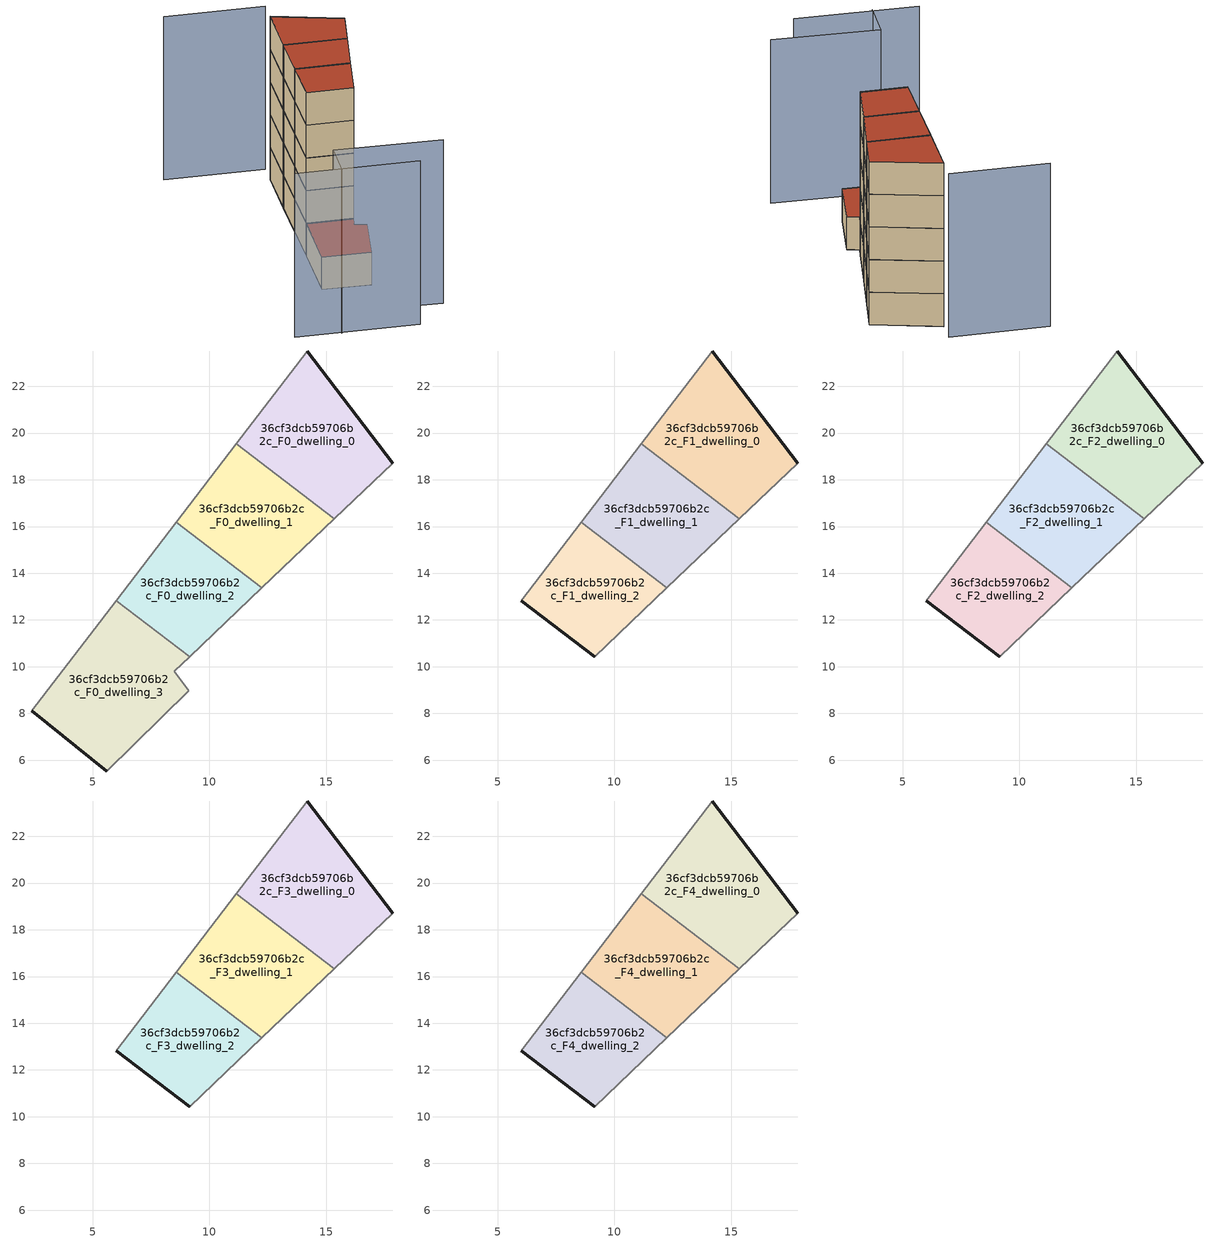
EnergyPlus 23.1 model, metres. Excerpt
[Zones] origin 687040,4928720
36cf3dcb59706b2c_F0_dwelling_0
 floor ground (EU_floor_Construction): 17.84,18.71 14.19,23.51 11.15,19.55 15.35,16.34 z0
 wall outside (EU_wall_Construction): 14.19,23.51 17.84,18.71 z0:3
 wall adiabatic (EU_wall_Construction): 11.15,19.55 14.19,23.51 / 17.84,18.71 15.35,16.34 z0:3
 wall to 36cf3dcb59706b2c_F0_dwelling_1 (EU_wall_Construction): 15.35,16.34 11.15,19.55 z0:3
36cf3dcb59706b2c_F0_dwelling_1
 floor ground (EU_floor_Construction): 15.35,16.34 11.15,19.55 8.57,16.18 12.24,13.38 z0
 wall adiabatic (EU_wall_Construction): 8.57,16.18 11.15,19.55 / 15.35,16.34 12.24,13.38 z0:3
 wall to 36cf3dcb59706b2c_F0_dwelling_2 (EU_wall_Construction): 12.24,13.38 8.57,16.19 z0:3
36cf3dcb59706b2c_F0_dwelling_2
 floor ground (EU_floor_Construction): 12.24,13.38 8.57,16.18 6.01,12.83 9.15,10.43 z0
 wall adiabatic (EU_wall_Construction): 6.01,12.83 8.57,16.18 / 12.24,13.38 9.15,10.43 z0:3
 wall to 36cf3dcb59706b2c_F0_dwelling_3 (EU_wall_Construction): 9.15,10.43 6.01,12.83 z0:3
36cf3dcb59706b2c_F0_dwelling_3
 floor ground (EU_floor_Construction): 9.11,8.96 8.48,9.79 9.15,10.43 6.01,12.83 2.4,8.12 5.6,5.54 z0
 wall outside (EU_wall_Construction): 5.6,5.54 2.4,8.12 z0:3
 wall adiabatic (EU_wall_Construction): 2.4,8.12 6.01,12.83 / 9.15,10.43 8.48,9.79 9.11,8.96 5.6,5.54 z0:3
 roof outside (EU_roof_Construction): 9.15,10.43 8.48,9.79 9.11,8.96 5.6,5.54 2.4,8.12 6.01,12.83 z3
36cf3dcb59706b2c_F1_dwelling_0
 floor to 36cf3dcb59706b2c_F0_dwelling_0 (EU_floor_Construction): 17.84,18.71 14.19,23.51 11.15,19.55 15.35,16.34 z3
 wall outside (EU_wall_Construction): 14.19,23.51 17.84,18.71 z3:6
 wall adiabatic (EU_wall_Construction): 11.15,19.55 14.19,23.51 / 17.84,18.71 15.35,16.34 z3:6
 wall to 36cf3dcb59706b2c_F1_dwelling_1 (EU_wall_Construction): 15.35,16.34 11.15,19.55 z3:6
36cf3dcb59706b2c_F1_dwelling_1
 floor to 36cf3dcb59706b2c_F0_dwelling_1 (EU_floor_Construction): 15.35,16.34 11.15,19.55 8.57,16.18 12.24,13.38 z3
 wall adiabatic (EU_wall_Construction): 8.57,16.18 11.15,19.55 / 15.35,16.34 12.24,13.38 z3:6
 wall to 36cf3dcb59706b2c_F1_dwelling_2 (EU_wall_Construction): 12.24,13.38 8.57,16.19 z3:6
36cf3dcb59706b2c_F1_dwelling_2
 floor to 36cf3dcb59706b2c_F0_dwelling_2 (EU_floor_Construction): 12.24,13.38 8.57,16.18 6.01,12.83 9.15,10.43 z3
 wall outside (EU_wall_Construction): 9.15,10.43 6.01,12.83 z3:6
 wall adiabatic (EU_wall_Construction): 6.01,12.83 8.57,16.18 / 12.24,13.38 9.15,10.43 z3:6
36cf3dcb59706b2c_F2_dwelling_0
 floor to 36cf3dcb59706b2c_F1_dwelling_0 (EU_floor_Construction): 17.84,18.71 14.19,23.51 11.15,19.55 15.35,16.34 z6
 wall outside (EU_wall_Construction): 14.19,23.51 17.84,18.71 z6:9
 wall adiabatic (EU_wall_Construction): 11.15,19.55 14.19,23.51 / 17.84,18.71 15.35,16.34 z6:9
 wall to 36cf3dcb59706b2c_F2_dwelling_1 (EU_wall_Construction): 15.35,16.34 11.15,19.55 z6:9
36cf3dcb59706b2c_F2_dwelling_1
 floor to 36cf3dcb59706b2c_F1_dwelling_1 (EU_floor_Construction): 15.35,16.34 11.15,19.55 8.57,16.18 12.24,13.38 z6
 wall adiabatic (EU_wall_Construction): 8.57,16.18 11.15,19.55 / 15.35,16.34 12.24,13.38 z6:9
 wall to 36cf3dcb59706b2c_F2_dwelling_2 (EU_wall_Construction): 12.24,13.38 8.57,16.19 z6:9
36cf3dcb59706b2c_F2_dwelling_2
 floor to 36cf3dcb59706b2c_F1_dwelling_2 (EU_floor_Construction): 12.24,13.38 8.57,16.18 6.01,12.83 9.15,10.43 z6
 wall outside (EU_wall_Construction): 9.15,10.43 6.01,12.83 z6:9
 wall adiabatic (EU_wall_Construction): 6.01,12.83 8.57,16.18 / 12.24,13.38 9.15,10.43 z6:9
36cf3dcb59706b2c_F3_dwelling_0
 floor to 36cf3dcb59706b2c_F2_dwelling_0 (EU_floor_Construction): 17.84,18.71 14.19,23.51 11.15,19.55 15.35,16.34 z9
 wall outside (EU_wall_Construction): 14.19,23.51 17.84,18.71 z9:12
 wall adiabatic (EU_wall_Construction): 11.15,19.55 14.19,23.51 / 17.84,18.71 15.35,16.34 z9:12
 wall to 36cf3dcb59706b2c_F3_dwelling_1 (EU_wall_Construction): 15.35,16.34 11.15,19.55 z9:12
36cf3dcb59706b2c_F3_dwelling_1
 floor to 36cf3dcb59706b2c_F2_dwelling_1 (EU_floor_Construction): 15.35,16.34 11.15,19.55 8.57,16.18 12.24,13.38 z9
 wall adiabatic (EU_wall_Construction): 8.57,16.18 11.15,19.55 / 15.35,16.34 12.24,13.38 z9:12
 wall to 36cf3dcb59706b2c_F3_dwelling_2 (EU_wall_Construction): 12.24,13.38 8.57,16.19 z9:12
36cf3dcb59706b2c_F3_dwelling_2
 floor to 36cf3dcb59706b2c_F2_dwelling_2 (EU_floor_Construction): 12.24,13.38 8.57,16.18 6.01,12.83 9.15,10.43 z9
 wall outside (EU_wall_Construction): 9.15,10.43 6.01,12.83 z9:12
 wall adiabatic (EU_wall_Construction): 6.01,12.83 8.57,16.18 / 12.24,13.38 9.15,10.43 z9:12
36cf3dcb59706b2c_F4_dwelling_0
 floor to 36cf3dcb59706b2c_F3_dwelling_0 (EU_floor_Construction): 17.84,18.71 14.19,23.51 11.15,19.55 15.35,16.34 z12
 wall outside (EU_wall_Construction): 14.19,23.51 17.84,18.71 z12:15
 wall adiabatic (EU_wall_Construction): 11.15,19.55 14.19,23.51 / 17.84,18.71 15.35,16.34 z12:15
 wall to 36cf3dcb59706b2c_F4_dwelling_1 (EU_wall_Construction): 15.35,16.34 11.15,19.55 z12:15
 roof outside (EU_roof_Construction): 14.19,23.51 17.84,18.71 15.35,16.34 11.15,19.55 z15
36cf3dcb59706b2c_F4_dwelling_1
 floor to 36cf3dcb59706b2c_F3_dwelling_1 (EU_floor_Construction): 15.35,16.34 11.15,19.55 8.57,16.18 12.24,13.38 z12
 wall adiabatic (EU_wall_Construction): 8.57,16.18 11.15,19.55 / 15.35,16.34 12.24,13.38 z12:15
 wall to 36cf3dcb59706b2c_F4_dwelling_2 (EU_wall_Construction): 12.24,13.38 8.57,16.19 z12:15
 roof outside (EU_roof_Construction): 15.35,16.34 12.24,13.38 8.57,16.18 11.15,19.55 z15
36cf3dcb59706b2c_F4_dwelling_2
 floor to 36cf3dcb59706b2c_F3_dwelling_2 (EU_floor_Construction): 12.24,13.38 8.57,16.18 6.01,12.83 9.15,10.43 z12
 wall outside (EU_wall_Construction): 9.15,10.43 6.01,12.83 z12:15
 wall adiabatic (EU_wall_Construction): 6.01,12.83 8.57,16.18 / 12.24,13.38 9.15,10.43 z12:15
 roof outside (EU_roof_Construction): 12.24,13.38 9.15,10.43 6.01,12.83 8.57,16.18 z15
shading: -5.26,4.57 2.98,-1.78 / -2.31,2.07 -0.12,4.79 / -0.12,4.79 6.97,-0.91 / 8.6,30.1 15.3,24.97 z0:15
[Building]
EU S2 Campaign: North Axis=0; Terrain=City; Solar Distribution=FullExterior
[Site:Location]
Bologna: Latitude=44.5; Longitude=11.25; Time Zone=1; Elevation=37
[SizingPeriod:WeatherFileDays]
AnnualSizingPeriod: Begin Month=1; Begin Day of Month=1; End Month=12; End Day of Month=31; Day of Week for Start Day=Monday; Use Weather File Daylight Saving Period=No; Use Weather File Rain and Snow Indicators=No
[MATERIAL]
EU_InternalMass_Material: Roughness=MediumRough; Thickness=0.1; Conductivity=1; Density=1800; Specific Heat=900; Thermal Absorptance=0.9; Solar Absorptance=0.7; Visible Absorptance=0.7
[MATERIAL:NOMASS] Roughness=MediumRough; Thermal Absorptance=0.9; Solar Absorptance=0.7; Visible Absorptance=0.7
Name | Thermal Resistance
EU_wall_NoMass | 0.905828
EU_roof_NoMass | 0.37593
EU_floor_NoMass | 0.67114
[CONSTRUCTION]
EU_wall_Construction: EU_wall_NoMass
EU_roof_Construction: EU_roof_NoMass
EU_floor_Construction: EU_floor_NoMass
EU_InternalMass_Construction: EU_InternalMass_Material
[ZONE] Type=1; Multiplier=1; Ceiling Height=autocalculate; Floor Area=autocalculate; Part of Total Floor Area=Yes
Name | Volume
36cf3dcb59706b2c_F0_dwelling_0 | 70.5498
36cf3dcb59706b2c_F1_dwelling_0; 36cf3dcb59706b2c_F2_dwelling_0; 36cf3dcb59706b2c_F3_dwelling_0; 36cf3dcb59706b2c_F4_dwelling_0 | 70.5505
36cf3dcb59706b2c_F0_dwelling_1 | 63.0725
36cf3dcb59706b2c_F1_dwelling_1; 36cf3dcb59706b2c_F2_dwelling_1; 36cf3dcb59706b2c_F3_dwelling_1; 36cf3dcb59706b2c_F4_dwelling_1 | 63.0732
36cf3dcb59706b2c_F0_dwelling_2 | 54.3289
36cf3dcb59706b2c_F1_dwelling_2; 36cf3dcb59706b2c_F2_dwelling_2; 36cf3dcb59706b2c_F3_dwelling_2; 36cf3dcb59706b2c_F4_dwelling_2 | 54.3296
36cf3dcb59706b2c_F0_dwelling_3 | 78.6262
[INTERNALMASS] Construction=EU_InternalMass_Construction
Name | Zone or ZoneList | Surface Area
36cf3dcb59706b2c_F0_dwelling_0_EU_InternalMass | 36cf3dcb59706b2c_F0_dwelling_0 | 23.517
36cf3dcb59706b2c_F0_dwelling_1_EU_InternalMass | 36cf3dcb59706b2c_F0_dwelling_1 | 21.0243
36cf3dcb59706b2c_F0_dwelling_2_EU_InternalMass | 36cf3dcb59706b2c_F0_dwelling_2 | 18.1096
36cf3dcb59706b2c_F0_dwelling_3_EU_InternalMass | 36cf3dcb59706b2c_F0_dwelling_3 | 26.2086
36cf3dcb59706b2c_F1_dwelling_0_EU_InternalMass | 36cf3dcb59706b2c_F1_dwelling_0 | 21.9723
36cf3dcb59706b2c_F1_dwelling_1_EU_InternalMass | 36cf3dcb59706b2c_F1_dwelling_1 | 22.9045
36cf3dcb59706b2c_F1_dwelling_2_EU_InternalMass | 36cf3dcb59706b2c_F1_dwelling_2 | 43.9828
36cf3dcb59706b2c_F2_dwelling_0_EU_InternalMass | 36cf3dcb59706b2c_F2_dwelling_0 | 21.9723
36cf3dcb59706b2c_F2_dwelling_1_EU_InternalMass | 36cf3dcb59706b2c_F2_dwelling_1 | 22.9045
36cf3dcb59706b2c_F2_dwelling_2_EU_InternalMass | 36cf3dcb59706b2c_F2_dwelling_2 | 43.9828
36cf3dcb59706b2c_F3_dwelling_0_EU_InternalMass | 36cf3dcb59706b2c_F3_dwelling_0 | 21.9723
36cf3dcb59706b2c_F3_dwelling_1_EU_InternalMass | 36cf3dcb59706b2c_F3_dwelling_1 | 22.9045
36cf3dcb59706b2c_F3_dwelling_2_EU_InternalMass | 36cf3dcb59706b2c_F3_dwelling_2 | 43.9828
36cf3dcb59706b2c_F4_dwelling_0_EU_InternalMass | 36cf3dcb59706b2c_F4_dwelling_0 | 21.9723
36cf3dcb59706b2c_F4_dwelling_1_EU_InternalMass | 36cf3dcb59706b2c_F4_dwelling_1 | 22.9045
36cf3dcb59706b2c_F4_dwelling_2_EU_InternalMass | 36cf3dcb59706b2c_F4_dwelling_2 | 43.9828
[OTHEREQUIPMENT] Fuel Type=Electricity; Design Level Calculation Method=Watts/Area; Power per Zone Floor Area=1; Fraction Latent=0; Fraction Radiant=0; Fraction Lost=0; Carbon Dioxide Generation Rate=0; EndUse Subcategory=EU_Step8_InternalGains
Name | Zone or ZoneList or Space or SpaceList | Schedule
EU_Step8_InternalGain_36cf3dcb59706b2c_F0_dwelling_0_f000 | 36cf3dcb59706b2c_F0_dwelling_0 | EU_Step8_GainSchedule_36cf3dcb59706b2c_F0_dwelling_0_f000
EU_Step8_InternalGain_36cf3dcb59706b2c_F0_dwelling_1_f000 | 36cf3dcb59706b2c_F0_dwelling_1 | EU_Step8_GainSchedule_36cf3dcb59706b2c_F0_dwelling_1_f000
EU_Step8_InternalGain_36cf3dcb59706b2c_F0_dwelling_2_f000 | 36cf3dcb59706b2c_F0_dwelling_2 | EU_Step8_GainSchedule_36cf3dcb59706b2c_F0_dwelling_2_f000
EU_Step8_InternalGain_36cf3dcb59706b2c_F0_dwelling_3_f000 | 36cf3dcb59706b2c_F0_dwelling_3 | EU_Step8_GainSchedule_36cf3dcb59706b2c_F0_dwelling_3_f000
EU_Step8_InternalGain_36cf3dcb59706b2c_F1_dwelling_0_f000 | 36cf3dcb59706b2c_F1_dwelling_0 | EU_Step8_GainSchedule_36cf3dcb59706b2c_F1_dwelling_0_f000
EU_Step8_InternalGain_36cf3dcb59706b2c_F1_dwelling_1_f000 | 36cf3dcb59706b2c_F1_dwelling_1 | EU_Step8_GainSchedule_36cf3dcb59706b2c_F1_dwelling_1_f000
EU_Step8_InternalGain_36cf3dcb59706b2c_F1_dwelling_2_f000 | 36cf3dcb59706b2c_F1_dwelling_2 | EU_Step8_GainSchedule_36cf3dcb59706b2c_F1_dwelling_2_f000
EU_Step8_InternalGain_36cf3dcb59706b2c_F2_dwelling_0_f000 | 36cf3dcb59706b2c_F2_dwelling_0 | EU_Step8_GainSchedule_36cf3dcb59706b2c_F2_dwelling_0_f000
EU_Step8_InternalGain_36cf3dcb59706b2c_F2_dwelling_1_f000 | 36cf3dcb59706b2c_F2_dwelling_1 | EU_Step8_GainSchedule_36cf3dcb59706b2c_F2_dwelling_1_f000
EU_Step8_InternalGain_36cf3dcb59706b2c_F2_dwelling_2_f000 | 36cf3dcb59706b2c_F2_dwelling_2 | EU_Step8_GainSchedule_36cf3dcb59706b2c_F2_dwelling_2_f000
EU_Step8_InternalGain_36cf3dcb59706b2c_F3_dwelling_0_f000 | 36cf3dcb59706b2c_F3_dwelling_0 | EU_Step8_GainSchedule_36cf3dcb59706b2c_F3_dwelling_0_f000
EU_Step8_InternalGain_36cf3dcb59706b2c_F3_dwelling_1_f000 | 36cf3dcb59706b2c_F3_dwelling_1 | EU_Step8_GainSchedule_36cf3dcb59706b2c_F3_dwelling_1_f000
EU_Step8_InternalGain_36cf3dcb59706b2c_F3_dwelling_2_f000 | 36cf3dcb59706b2c_F3_dwelling_2 | EU_Step8_GainSchedule_36cf3dcb59706b2c_F3_dwelling_2_f000
EU_Step8_InternalGain_36cf3dcb59706b2c_F4_dwelling_0_f000 | 36cf3dcb59706b2c_F4_dwelling_0 | EU_Step8_GainSchedule_36cf3dcb59706b2c_F4_dwelling_0_f000
EU_Step8_InternalGain_36cf3dcb59706b2c_F4_dwelling_1_f000 | 36cf3dcb59706b2c_F4_dwelling_1 | EU_Step8_GainSchedule_36cf3dcb59706b2c_F4_dwelling_1_f000
EU_Step8_InternalGain_36cf3dcb59706b2c_F4_dwelling_2_f000 | 36cf3dcb59706b2c_F4_dwelling_2 | EU_Step8_GainSchedule_36cf3dcb59706b2c_F4_dwelling_2_f000
[ZONEVENTILATION:DESIGNFLOWRATE] Schedule=EU_AlwaysOn; Design Flow Rate Calculation Method=AirChanges/Hour; Air Changes per Hour=0.73129; Ventilation Type=Natural; Fan Pressure Rise=0; Fan Total Efficiency=1; Constant Term Coefficient=1; Temperature Term Coefficient=0; Velocity Term Coefficient=0; Velocity Squared Term Coefficient=0; Minimum Indoor Temperature=-100; Maximum Indoor Temperature=100; Delta Temperature=-100; Minimum Outdoor Temperature=-100; Maximum Outdoor Temperature=100; Maximum Wind Speed=40
Name | Zone or ZoneList or Space or SpaceList
EU_ConstantAir_36cf3dcb59706b2c_F0_dwelling_0 | 36cf3dcb59706b2c_F0_dwelling_0
EU_ConstantAir_36cf3dcb59706b2c_F0_dwelling_1 | 36cf3dcb59706b2c_F0_dwelling_1
EU_ConstantAir_36cf3dcb59706b2c_F0_dwelling_2 | 36cf3dcb59706b2c_F0_dwelling_2
EU_ConstantAir_36cf3dcb59706b2c_F0_dwelling_3 | 36cf3dcb59706b2c_F0_dwelling_3
EU_ConstantAir_36cf3dcb59706b2c_F1_dwelling_0 | 36cf3dcb59706b2c_F1_dwelling_0
EU_ConstantAir_36cf3dcb59706b2c_F1_dwelling_1 | 36cf3dcb59706b2c_F1_dwelling_1
EU_ConstantAir_36cf3dcb59706b2c_F1_dwelling_2 | 36cf3dcb59706b2c_F1_dwelling_2
EU_ConstantAir_36cf3dcb59706b2c_F2_dwelling_0 | 36cf3dcb59706b2c_F2_dwelling_0
EU_ConstantAir_36cf3dcb59706b2c_F2_dwelling_1 | 36cf3dcb59706b2c_F2_dwelling_1
EU_ConstantAir_36cf3dcb59706b2c_F2_dwelling_2 | 36cf3dcb59706b2c_F2_dwelling_2
EU_ConstantAir_36cf3dcb59706b2c_F3_dwelling_0 | 36cf3dcb59706b2c_F3_dwelling_0
EU_ConstantAir_36cf3dcb59706b2c_F3_dwelling_1 | 36cf3dcb59706b2c_F3_dwelling_1
EU_ConstantAir_36cf3dcb59706b2c_F3_dwelling_2 | 36cf3dcb59706b2c_F3_dwelling_2
EU_ConstantAir_36cf3dcb59706b2c_F4_dwelling_0 | 36cf3dcb59706b2c_F4_dwelling_0
EU_ConstantAir_36cf3dcb59706b2c_F4_dwelling_1 | 36cf3dcb59706b2c_F4_dwelling_1
EU_ConstantAir_36cf3dcb59706b2c_F4_dwelling_2 | 36cf3dcb59706b2c_F4_dwelling_2
[HVACTEMPLATE:THERMOSTAT] Constant Heating Setpoint=20; Constant Cooling Setpoint=50
EU_HeatOnly_36cf3dcb59706b2c_F0_dwelling_0; EU_HeatOnly_36cf3dcb59706b2c_F0_dwelling_1; EU_HeatOnly_36cf3dcb59706b2c_F0_dwelling_2; EU_HeatOnly_36cf3dcb59706b2c_F0_dwelling_3; EU_HeatOnly_36cf3dcb59706b2c_F1_dwelling_0; EU_HeatOnly_36cf3dcb59706b2c_F1_dwelling_1; EU_HeatOnly_36cf3dcb59706b2c_F1_dwelling_2; EU_HeatOnly_36cf3dcb59706b2c_F2_dwelling_0; EU_HeatOnly_36cf3dcb59706b2c_F2_dwelling_1; EU_HeatOnly_36cf3dcb59706b2c_F2_dwelling_2; EU_HeatOnly_36cf3dcb59706b2c_F3_dwelling_0; EU_HeatOnly_36cf3dcb59706b2c_F3_dwelling_1; EU_HeatOnly_36cf3dcb59706b2c_F3_dwelling_2; EU_HeatOnly_36cf3dcb59706b2c_F4_dwelling_0; EU_HeatOnly_36cf3dcb59706b2c_F4_dwelling_1; EU_HeatOnly_36cf3dcb59706b2c_F4_dwelling_2
[HVACTEMPLATE:ZONE:IDEALLOADSAIRSYSTEM] System Availability Schedule=EU_AlwaysOn; Maximum Heating Supply Air Temperature=50; Minimum Cooling Supply Air Temperature=13; Maximum Heating Supply Air Humidity Ratio=0.0156; Minimum Cooling Supply Air Humidity Ratio=0.0077; Heating Limit=NoLimit; Cooling Limit=NoLimit; Heating Availability Schedule=EU_AlwaysOn; Cooling Availability Schedule=EU_CoolingOff; Dehumidification Control Type=ConstantSensibleHeatRatio; Cooling Sensible Heat Ratio=0.7; Dehumidification Setpoint=60; Humidification Control Type=None; Humidification Setpoint=30; Outdoor Air Method=None; Outdoor Air Flow Rate per Person=0.00944; Outdoor Air Flow Rate per Zone Floor Area=0; Outdoor Air Flow Rate per Zone=0; Demand Controlled Ventilation Type=None; Outdoor Air Economizer Type=NoEconomizer; Heat Recovery Type=None; Sensible Heat Recovery Effectiveness=0.7; Latent Heat Recovery Effectiveness=0.65
Name | Template Thermostat
36cf3dcb59706b2c_F0_dwelling_0 | EU_HeatOnly_36cf3dcb59706b2c_F0_dwelling_0
36cf3dcb59706b2c_F0_dwelling_1 | EU_HeatOnly_36cf3dcb59706b2c_F0_dwelling_1
36cf3dcb59706b2c_F0_dwelling_2 | EU_HeatOnly_36cf3dcb59706b2c_F0_dwelling_2
36cf3dcb59706b2c_F0_dwelling_3 | EU_HeatOnly_36cf3dcb59706b2c_F0_dwelling_3
36cf3dcb59706b2c_F1_dwelling_0 | EU_HeatOnly_36cf3dcb59706b2c_F1_dwelling_0
36cf3dcb59706b2c_F1_dwelling_1 | EU_HeatOnly_36cf3dcb59706b2c_F1_dwelling_1
36cf3dcb59706b2c_F1_dwelling_2 | EU_HeatOnly_36cf3dcb59706b2c_F1_dwelling_2
36cf3dcb59706b2c_F2_dwelling_0 | EU_HeatOnly_36cf3dcb59706b2c_F2_dwelling_0
36cf3dcb59706b2c_F2_dwelling_1 | EU_HeatOnly_36cf3dcb59706b2c_F2_dwelling_1
36cf3dcb59706b2c_F2_dwelling_2 | EU_HeatOnly_36cf3dcb59706b2c_F2_dwelling_2
36cf3dcb59706b2c_F3_dwelling_0 | EU_HeatOnly_36cf3dcb59706b2c_F3_dwelling_0
36cf3dcb59706b2c_F3_dwelling_1 | EU_HeatOnly_36cf3dcb59706b2c_F3_dwelling_1
36cf3dcb59706b2c_F3_dwelling_2 | EU_HeatOnly_36cf3dcb59706b2c_F3_dwelling_2
36cf3dcb59706b2c_F4_dwelling_0 | EU_HeatOnly_36cf3dcb59706b2c_F4_dwelling_0
36cf3dcb59706b2c_F4_dwelling_1 | EU_HeatOnly_36cf3dcb59706b2c_F4_dwelling_1
36cf3dcb59706b2c_F4_dwelling_2 | EU_HeatOnly_36cf3dcb59706b2c_F4_dwelling_2
[SIZING:ZONE] Zone Cooling Design Supply Air Temperature Input Method=SupplyAirTemperature; Zone Cooling Design Supply Air Temperature=13; Zone Heating Design Supply Air Temperature Input Method=SupplyAirTemperature; Zone Heating Design Supply Air Temperature=50; Zone Cooling Design Supply Air Humidity Ratio=0.008; Zone Heating Design Supply Air Humidity Ratio=0.008; Cooling Design Air Flow Method=DesignDay; Cooling Design Air Flow Rate=0; Cooling Minimum Air Flow per Zone Floor Area=0.000762; Cooling Minimum Air Flow=0; Cooling Minimum Air Flow Fraction=0.2; Heating Design Air Flow Method=DesignDay; Heating Design Air Flow Rate=0; Heating Maximum Air Flow per Zone Floor Area=0.002032; Heating Maximum Air Flow=0.141576; Heating Maximum Air Flow Fraction=0.3; Account for Dedicated Outdoor Air System=No; Dedicated Outdoor Air System Control Strategy=NeutralSupplyAir; Dedicated Outdoor Air Low Setpoint Temperature for Design=autosize; Dedicated Outdoor Air High Setpoint Temperature for Design=autosize; Zone Load Sizing Method=Sensible Load Only No Latent Load; Zone Latent Cooling Design Supply Air Humidity Ratio Input Method=HumidityRatioDifference; Zone Cooling Design Supply Air Humidity Ratio Difference=0.005; Zone Latent Heating Design Supply Air Humidity Ratio Input Method=HumidityRatioDifference; Zone Humidification Design Supply Air Humidity Ratio Difference=0.005
36cf3dcb59706b2c_F0_dwelling_0; 36cf3dcb59706b2c_F0_dwelling_1; 36cf3dcb59706b2c_F0_dwelling_2; 36cf3dcb59706b2c_F0_dwelling_3; 36cf3dcb59706b2c_F1_dwelling_0; 36cf3dcb59706b2c_F1_dwelling_1; 36cf3dcb59706b2c_F1_dwelling_2; 36cf3dcb59706b2c_F2_dwelling_0; 36cf3dcb59706b2c_F2_dwelling_1; 36cf3dcb59706b2c_F2_dwelling_2; 36cf3dcb59706b2c_F3_dwelling_0; 36cf3dcb59706b2c_F3_dwelling_1; 36cf3dcb59706b2c_F3_dwelling_2; 36cf3dcb59706b2c_F4_dwelling_0; 36cf3dcb59706b2c_F4_dwelling_1; 36cf3dcb59706b2c_F4_dwelling_2
[SCHEDULE:CONSTANT]
Name | Hourly Value
EU_AlwaysOn | 1
EU_CoolingOff | 0
[SCHEDULE:FILE] Column Number=1; Rows to Skip at Top=0; Number of Hours of Data=8760; Column Separator=Comma; Interpolate to Timestep=No; Minutes per Item=60; Adjust Schedule for Daylight Savings=Yes
Name | File
EU_Step8_GainSchedule_36cf3dcb59706b2c_F0_dwelling_0_f000 | ../../schedules/36cf3dcb59706b2c/36cf3dcb59706b2c_F0_dwelling_0_f000_gain.csv
EU_Step8_GainSchedule_36cf3dcb59706b2c_F0_dwelling_1_f000 | ../../schedules/36cf3dcb59706b2c/36cf3dcb59706b2c_F0_dwelling_1_f000_gain.csv
EU_Step8_GainSchedule_36cf3dcb59706b2c_F0_dwelling_2_f000 | ../../schedules/36cf3dcb59706b2c/36cf3dcb59706b2c_F0_dwelling_2_f000_gain.csv
EU_Step8_GainSchedule_36cf3dcb59706b2c_F0_dwelling_3_f000 | ../../schedules/36cf3dcb59706b2c/36cf3dcb59706b2c_F0_dwelling_3_f000_gain.csv
EU_Step8_GainSchedule_36cf3dcb59706b2c_F1_dwelling_0_f000 | ../../schedules/36cf3dcb59706b2c/36cf3dcb59706b2c_F1_dwelling_0_f000_gain.csv
EU_Step8_GainSchedule_36cf3dcb59706b2c_F1_dwelling_1_f000 | ../../schedules/36cf3dcb59706b2c/36cf3dcb59706b2c_F1_dwelling_1_f000_gain.csv
EU_Step8_GainSchedule_36cf3dcb59706b2c_F1_dwelling_2_f000 | ../../schedules/36cf3dcb59706b2c/36cf3dcb59706b2c_F1_dwelling_2_f000_gain.csv
EU_Step8_GainSchedule_36cf3dcb59706b2c_F2_dwelling_0_f000 | ../../schedules/36cf3dcb59706b2c/36cf3dcb59706b2c_F2_dwelling_0_f000_gain.csv
EU_Step8_GainSchedule_36cf3dcb59706b2c_F2_dwelling_1_f000 | ../../schedules/36cf3dcb59706b2c/36cf3dcb59706b2c_F2_dwelling_1_f000_gain.csv
EU_Step8_GainSchedule_36cf3dcb59706b2c_F2_dwelling_2_f000 | ../../schedules/36cf3dcb59706b2c/36cf3dcb59706b2c_F2_dwelling_2_f000_gain.csv
EU_Step8_GainSchedule_36cf3dcb59706b2c_F3_dwelling_0_f000 | ../../schedules/36cf3dcb59706b2c/36cf3dcb59706b2c_F3_dwelling_0_f000_gain.csv
EU_Step8_GainSchedule_36cf3dcb59706b2c_F3_dwelling_1_f000 | ../../schedules/36cf3dcb59706b2c/36cf3dcb59706b2c_F3_dwelling_1_f000_gain.csv
EU_Step8_GainSchedule_36cf3dcb59706b2c_F3_dwelling_2_f000 | ../../schedules/36cf3dcb59706b2c/36cf3dcb59706b2c_F3_dwelling_2_f000_gain.csv
EU_Step8_GainSchedule_36cf3dcb59706b2c_F4_dwelling_0_f000 | ../../schedules/36cf3dcb59706b2c/36cf3dcb59706b2c_F4_dwelling_0_f000_gain.csv
EU_Step8_GainSchedule_36cf3dcb59706b2c_F4_dwelling_1_f000 | ../../schedules/36cf3dcb59706b2c/36cf3dcb59706b2c_F4_dwelling_1_f000_gain.csv
EU_Step8_GainSchedule_36cf3dcb59706b2c_F4_dwelling_2_f000 | ../../schedules/36cf3dcb59706b2c/36cf3dcb59706b2c_F4_dwelling_2_f000_gain.csv
